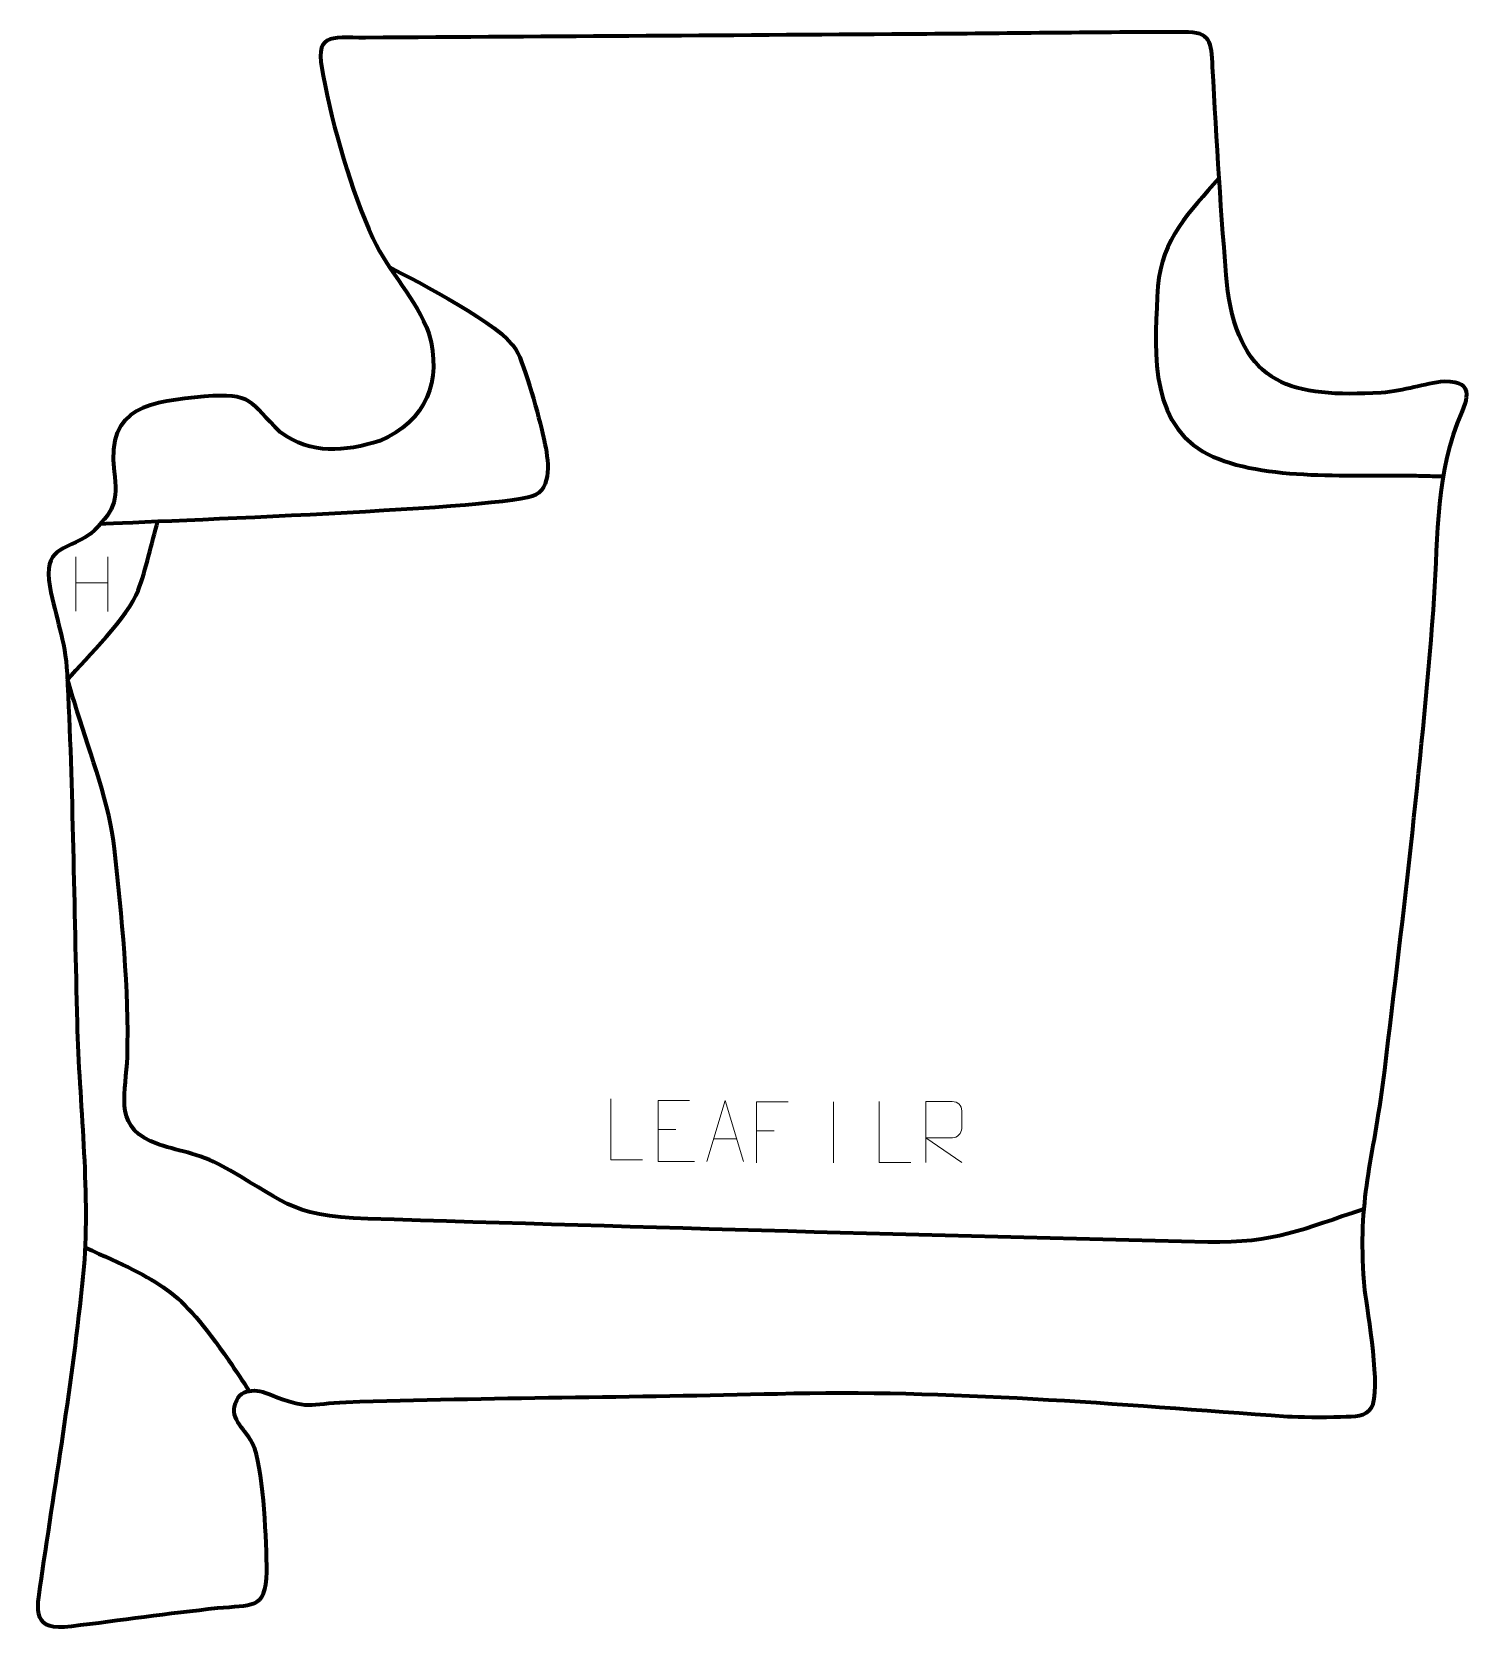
# Model space of a CAD drawing. Header units: millimetres. Extents: x 1044 to 1636, y 92 to 746.
import ezdxf

# ---------------------------------------------------------------- set-up
doc = ezdxf.new("R2010")
doc.units = ezdxf.units.MM
doc.header["$MEASUREMENT"] = 0
doc.layers.add('layer 2', color=7, linetype='Continuous')
doc.layers.add('layer 3', color=7, linetype='Continuous')

msp = doc.modelspace()

# ---------------------------------------------------------------- linework, layer by layer
at = {"layer": 'layer 2', "color": 142, "lineweight": 158}
for points, knots in [([(1529.8022, 686.1507), (1517.6398, 672.1394), (1506.2909, 661.2657), (1504.7911, 641.9554), (1504.7911, 641.9554), (1503.4971, 619.3918), (1500.2536, 587.5514), (1523.2077, 574.3515), (1523.2077, 574.3515), (1544.5546, 562.0758), (1583.3604, 564.9929), (1608.1048, 564.5031), (1608.1048, 564.5031), (1611.1098, 564.4437), (1614.1145, 564.3815), (1617.1193, 564.32), (1617.1193, 564.32), (1617.1193, 564.32), (1621.5896, 564.2298), (1621.5896, 564.2298)], [0, 0, 0, 0, 0.16666667, 0.16666667, 0.16666667, 0.16666667, 0.33333333, 0.33333333, 0.33333333, 0.33333333, 0.5, 0.5, 0.5, 0.5, 0.66666667, 0.66666667, 0.66666667, 0.66666667, 1, 1, 1, 1]), ([(1190.36, 649.8157), (1202.0014, 643.7), (1236.3702, 626.2319), (1242.1937, 615.9997), (1242.1937, 615.9997), (1246.0236, 609.2703), (1251.6153, 588.3385), (1253.4677, 580.119), (1253.4677, 580.119), (1254.9078, 573.2509), (1257.695, 560.9422), (1250.2695, 556.5687), (1250.2695, 556.5687), (1240.597, 550.8716), (1093.4735, 545.7814), (1072.1185, 544.6039)], [0, 0, 0, 0, 0.2, 0.2, 0.2, 0.2, 0.4, 0.4, 0.4, 0.4, 0.6, 0.6, 0.6, 0.6, 1, 1, 1, 1]), ([(1058.7044, 481.1626), (1066.7572, 490.1594), (1083.7167, 506.879), (1087.6421, 517.4928), (1087.6421, 517.4928), (1090.8775, 526.241), (1093.1302, 536.7788), (1095.7114, 545.902)], [0, 0, 0, 0, 0.33333333, 0.33333333, 0.33333333, 0.33333333, 1, 1, 1, 1]), ([(1589.1057, 264.5515), (1564.1579, 256.386), (1552.4272, 250.4442), (1525.141, 251.0584), (1525.141, 251.0584), (1410.6157, 253.6705), (1296.1149, 257.0398), (1181.6159, 260.6045), (1181.6159, 260.6045), (1148.2653, 261.6427), (1147.3148, 268.4302), (1120.5349, 282.9786), (1120.5349, 282.9786), (1110.2262, 288.0917), (1102.0583, 288.366), (1092.7068, 292.3853), (1092.7068, 292.3853), (1077.4512, 298.9424), (1082.8467, 313.0058), (1083.2417, 326.757), (1083.2417, 326.757), (1084.0324, 354.2781), (1080.9411, 384.4413), (1078.0244, 411.8853), (1078.0244, 411.8853), (1076.1805, 429.1962), (1068.008, 450.9403), (1062.7418, 468.0017), (1062.7418, 468.0017), (1061.5672, 471.807), (1060.3984, 475.6136), (1059.2348, 479.4222), (1059.2348, 479.4222), (1059.2348, 479.4222), (1058.7044, 481.1626), (1058.7044, 481.1626)], [0, 0, 0, 0, 0.1, 0.1, 0.1, 0.1, 0.2, 0.2, 0.2, 0.2, 0.3, 0.3, 0.3, 0.3, 0.4, 0.4, 0.4, 0.4, 0.5, 0.5, 0.5, 0.5, 0.6, 0.6, 0.6, 0.6, 0.7, 0.7, 0.7, 0.7, 0.8, 0.8, 0.8, 0.8, 1, 1, 1, 1]), ([(1065.9491, 248.8952), (1097.6091, 234.4422), (1103.9759, 232.5207), (1124.7087, 202.6458), (1124.7087, 202.6458), (1127.5574, 198.5411), (1130.288, 194.3617), (1133.0095, 190.1723)], [0, 0, 0, 0, 0.33333333, 0.33333333, 0.33333333, 0.33333333, 1, 1, 1, 1])]:
    msp.add_open_spline(points, degree=3, knots=knots, dxfattribs=at)
at = {"layer": 'layer 2', "color": 250, "lineweight": 9}
for points in [[(1062.1637, 531.256), (1062.1637, 531.256), (1062.1637, 509.0633), (1062.1637, 509.0633)], [(1075.2794, 531.256), (1075.2794, 531.256), (1075.2794, 508.9057), (1075.2794, 508.9057)], [(1062.1812, 520.6136), (1062.1812, 520.6136), (1075.2794, 520.6136), (1075.2794, 520.6136)], [(1372.0635, 308.4243), (1372.0635, 308.4243), (1372.0635, 283.4502), (1372.0635, 283.4502)], [(1300.3618, 297.1314), (1300.3618, 297.1314), (1307.5299, 297.1314), (1307.5299, 297.1314)], [(1340.6265, 296.5343), (1340.6265, 296.5343), (1347.7946, 296.5343), (1347.7946, 296.5343)], [(1323.0468, 293.307), (1323.0468, 293.307), (1332.5425, 293.307), (1332.5425, 293.307)]]:
    msp.add_open_spline(points, degree=3, dxfattribs=at)
for points, knots in [([(1294.0045, 284.6546), (1294.0045, 284.6546), (1281.0554, 284.6546), (1281.0554, 284.6546), (1281.0554, 284.6546), (1281.0554, 284.6546), (1281.0554, 309.6082), (1281.0554, 309.6082)], [0, 0, 0, 0, 0.33333333, 0.33333333, 0.33333333, 0.33333333, 1, 1, 1, 1]), ([(1313.2357, 309.0111), (1313.2357, 309.0111), (1300.3618, 309.0111), (1300.3618, 309.0111), (1300.3618, 309.0111), (1300.3618, 309.0111), (1300.3618, 284.0575), (1300.3618, 284.0575), (1300.3618, 284.0575), (1300.3618, 284.0575), (1315.2276, 284.0575), (1315.2276, 284.0575)], [0, 0, 0, 0, 0.25, 0.25, 0.25, 0.25, 0.5, 0.5, 0.5, 0.5, 1, 1, 1, 1]), ([(1320.3242, 284.0576), (1320.3242, 284.0576), (1327.6952, 309.0111), (1327.6952, 309.0111), (1327.6952, 309.0111), (1327.6952, 309.0111), (1335.2651, 284.0576), (1335.2651, 284.0576)], [0, 0, 0, 0, 0.33333333, 0.33333333, 0.33333333, 0.33333333, 1, 1, 1, 1]), ([(1353.5005, 308.414), (1353.5005, 308.414), (1340.6265, 308.414), (1340.6265, 308.414), (1340.6265, 308.414), (1340.6265, 308.414), (1340.6265, 283.4604), (1340.6265, 283.4604)], [0, 0, 0, 0, 0.33333333, 0.33333333, 0.33333333, 0.33333333, 1, 1, 1, 1]), ([(1403.6587, 283.5962), (1403.6587, 283.5962), (1390.7096, 283.5962), (1390.7096, 283.5962), (1390.7096, 283.5962), (1390.7096, 283.5962), (1390.7096, 308.5498), (1390.7096, 308.5498)], [0, 0, 0, 0, 0.33333333, 0.33333333, 0.33333333, 0.33333333, 1, 1, 1, 1]), ([(1409.8521, 283.5963), (1409.8521, 283.5963), (1409.8521, 308.5498), (1409.8521, 308.5498), (1409.8521, 308.5498), (1413.4469, 308.5498), (1417.0424, 308.5498), (1420.6376, 308.5498), (1420.6376, 308.5498), (1422.9629, 308.5121), (1424.5202, 307.0221), (1424.5161, 304.6557), (1424.5161, 304.6557), (1424.5157, 302.6202), (1424.5157, 299.5608), (1424.5161, 297.5248), (1424.5161, 297.5248), (1424.5096, 295.6493), (1422.6973, 293.7075), (1420.6878, 293.6884), (1420.6878, 293.6884), (1420.6878, 293.6884), (1409.8521, 293.6884), (1409.8521, 293.6884), (1409.8521, 293.6884), (1409.8521, 293.6884), (1424.5068, 283.5963), (1424.5068, 283.5963)], [0, 0, 0, 0, 0.125, 0.125, 0.125, 0.125, 0.25, 0.25, 0.25, 0.25, 0.375, 0.375, 0.375, 0.375, 0.5, 0.5, 0.5, 0.5, 0.625, 0.625, 0.625, 0.625, 0.75, 0.75, 0.75, 0.75, 1, 1, 1, 1])]:
    msp.add_open_spline(points, degree=3, knots=knots, dxfattribs=at)
at = {"layer": 'layer 3', "color": 242, "lineweight": 158}
msp.add_open_spline([(1410.3042, 745.0516), (1445.2886, 745.2919), (1480.4157, 745.8311), (1515.3792, 745.8691), (1515.3792, 745.8691), (1526.5516, 745.8813), (1526.5998, 741.9427), (1527.1624, 731.5128), (1527.1624, 731.5128), (1528.8329, 701.4546), (1530.5009, 670.7994), (1533.2594, 640.8447), (1533.2594, 640.8447), (1538.6761, 600.9956), (1559.9114, 596.3344), (1596.0768, 598.3586), (1596.0768, 598.3586), (1605.9468, 599.0606), (1613.2548, 602.1052), (1622.0272, 602.9456), (1622.0272, 602.9456), (1635.715, 603.0329), (1630.8735, 594.8132), (1627.2927, 585.8595), (1627.2927, 585.8595), (1618.028, 561.4111), (1619.4426, 535.1897), (1617.496, 509.5351), (1617.496, 509.5351), (1612.3889, 444.7872), (1604.6666, 379.8416), (1596.7957, 315.3631), (1596.7957, 315.3631), (1592.3683, 282.2034), (1586.0634, 266.6156), (1589.4515, 231.4228), (1589.4515, 231.4228), (1590.5452, 222.204), (1596.3097, 190.0269), (1592.157, 183.4577), (1592.157, 183.4577), (1589.6452, 179.4843), (1585.7233, 179.8338), (1579.5233, 179.6437), (1579.5233, 179.6437), (1572.2854, 179.4217), (1562.4629, 179.4816), (1557.724, 179.8078), (1557.724, 179.8078), (1487.4129, 184.7824), (1419.92, 190.9176), (1349.1835, 189.0833), (1349.1835, 189.0833), (1290.4158, 187.5971), (1231.517, 187.5708), (1172.7907, 185.666), (1172.7907, 185.666), (1157.759, 184.989), (1156.8854, 182.3126), (1142.0606, 188.6262), (1142.0606, 188.6262), (1136.1574, 191.1403), (1128.7986, 191.8262), (1127.0329, 183.8316), (1127.0329, 183.8316), (1125.6671, 177.6475), (1132.9916, 173.4386), (1135.3686, 166.5372), (1135.3686, 166.5372), (1139.0151, 155.155), (1140.193, 128.7738), (1140.2649, 116.2269), (1140.2649, 116.2269), (1139.9431, 100.3941), (1133.8636, 102.8935), (1120.0485, 101.4435), (1120.0485, 101.4435), (1099.9601, 99.3038), (1080.3406, 96.4964), (1060.3649, 94.0271), (1060.3649, 94.0271), (1044.2106, 92.0301), (1045.8621, 99.6479), (1047.7827, 112.5578), (1047.7827, 112.5578), (1054.0211, 155.0589), (1061.3134, 198.1819), (1065.4706, 240.8956), (1065.4706, 240.8956), (1067.9579, 273.1434), (1063.5141, 308.1003), (1062.6568, 340.7913), (1062.6568, 340.7913), (1061.4242, 388.267), (1060.9698, 436.0328), (1058.5914, 483.445), (1058.5914, 483.445), (1057.7057, 497.9194), (1053.9845, 505.7927), (1051.5038, 519.0971), (1051.5038, 519.0971), (1048.9529, 535.2548), (1056.6294, 533.2907), (1068.1936, 540.613), (1068.1936, 540.613), (1077.5346, 549.6349), (1079.635, 553.763), (1077.766, 566.1521), (1077.766, 566.1521), (1074.356, 593.12), (1093.2821, 594.7429), (1114.6681, 596.79), (1114.6681, 596.79), (1134.5781, 598.4767), (1133.1145, 594.565), (1145.7514, 582.1821), (1145.7514, 582.1821), (1158.8713, 572.9258), (1171.801, 574.1711), (1186.511, 578.7006), (1186.511, 578.7006), (1205.3712, 586.6255), (1212.0362, 603.2681), (1206.5847, 622.5779), (1206.5847, 622.5779), (1201.371, 637.0079), (1190.4115, 647.023), (1183.6262, 661.5861), (1183.6262, 661.5861), (1174.6952, 681.0172), (1167.3704, 706.9053), (1163.2708, 727.9374), (1163.2708, 727.9374), (1159.8029, 745.7292), (1165.4466, 743.4488), (1180.6549, 743.5332), (1180.6549, 743.5332), (1257.2051, 743.9575), (1333.7546, 744.5305), (1410.3042, 745.0516)], degree=3, knots=[0, 0, 0, 0, 0.02777778, 0.02777778, 0.02777778, 0.02777778, 0.05555556, 0.05555556, 0.05555556, 0.05555556, 0.08333333, 0.08333333, 0.08333333, 0.08333333, 0.11111111, 0.11111111, 0.11111111, 0.11111111, 0.13888889, 0.13888889, 0.13888889, 0.13888889, 0.16666667, 0.16666667, 0.16666667, 0.16666667, 0.19444444, 0.19444444, 0.19444444, 0.19444444, 0.22222222, 0.22222222, 0.22222222, 0.22222222, 0.25, 0.25, 0.25, 0.25, 0.27777778, 0.27777778, 0.27777778, 0.27777778, 0.30555556, 0.30555556, 0.30555556, 0.30555556, 0.33333333, 0.33333333, 0.33333333, 0.33333333, 0.36111111, 0.36111111, 0.36111111, 0.36111111, 0.38888889, 0.38888889, 0.38888889, 0.38888889, 0.41666667, 0.41666667, 0.41666667, 0.41666667, 0.44444444, 0.44444444, 0.44444444, 0.44444444, 0.47222222, 0.47222222, 0.47222222, 0.47222222, 0.5, 0.5, 0.5, 0.5, 0.52777778, 0.52777778, 0.52777778, 0.52777778, 0.55555556, 0.55555556, 0.55555556, 0.55555556, 0.58333333, 0.58333333, 0.58333333, 0.58333333, 0.61111111, 0.61111111, 0.61111111, 0.61111111, 0.63888889, 0.63888889, 0.63888889, 0.63888889, 0.66666667, 0.66666667, 0.66666667, 0.66666667, 0.69444444, 0.69444444, 0.69444444, 0.69444444, 0.72222222, 0.72222222, 0.72222222, 0.72222222, 0.75, 0.75, 0.75, 0.75, 0.77777778, 0.77777778, 0.77777778, 0.77777778, 0.80555556, 0.80555556, 0.80555556, 0.80555556, 0.83333333, 0.83333333, 0.83333333, 0.83333333, 0.86111111, 0.86111111, 0.86111111, 0.86111111, 0.88888889, 0.88888889, 0.88888889, 0.88888889, 0.91666667, 0.91666667, 0.91666667, 0.91666667, 0.94444444, 0.94444444, 0.94444444, 0.94444444, 1, 1, 1, 1], dxfattribs=at)

doc.saveas('drawing.dxf')
